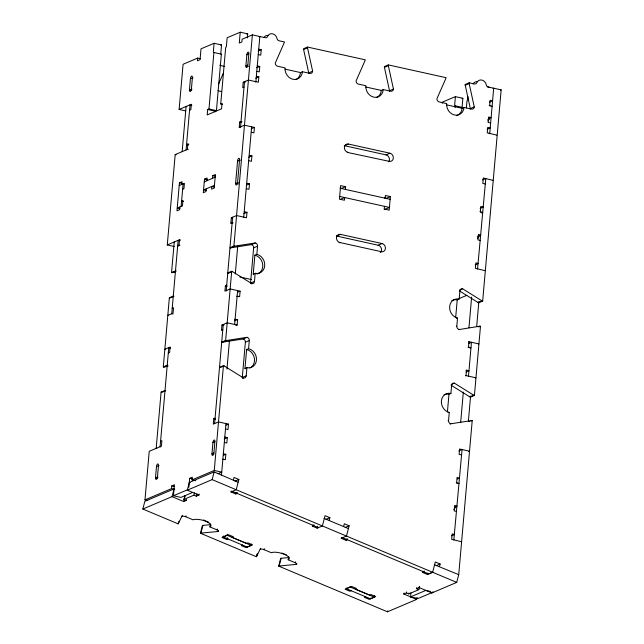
<?xml version="1.0" encoding="UTF-8"?>
<svg xmlns="http://www.w3.org/2000/svg" width="644" height="644" viewBox="0 0 644 644"><rect width="100%" height="100%" fill="white"/><g stroke="black" fill="none" stroke-linecap="round" stroke-linejoin="round"><path stroke-width="0.97" d="M147.774 500.501L144.972 499.881L149.223 451.323L161.427 446.147L161.902 440.729L160.589 441.285M174.274 246.499L167.279 244.945L175.184 154.616L187.38 149.432L188.314 149.641M185.665 110.889L179.129 109.448L183.081 64.279L197.684 58.081L200.485 58.701M161.097 392.091A2.818 2.439 67 0 1 161.797 392.365L165.725 390.699A2.818 2.439 67 0 0 165.025 390.425L161.097 392.091L156.178 448.377L156.798 448.514M167.899 366.38L164.019 366.975A2.818 2.439 67 0 1 163.302 366.935L169.356 297.737L173.276 296.071A2.818 2.439 67 0 1 173.977 296.337L170.056 298.003A2.818 2.439 67 0 0 169.356 297.737M174.862 272.219L172.278 272.621A2.818 2.439 67 0 1 171.554 272.573L174.25 241.991M181.801 184.417L182.043 181.713L179.426 182.824L176.979 210.821L179.587 209.719L179.829 207.006M182.155 151.654L186.108 106.485L186.728 106.622M156.5 466.425L155.486 478.049A1.57 0.676 -77.5 0 0 155.526 478.806L156.057 479.386A2.6 1.119 -77.5 0 0 156.685 479.064L157.265 478.073A1.57 0.676 -77.5 0 0 157.45 477.212L158.464 465.588A2.117 0.91 -77.5 0 0 157.659 463.97A2.117 0.91 -77.5 0 0 156.5 466.425L159.068 465.733M190.439 78.552L189.449 89.846A2.117 0.91 -77.5 0 0 190.254 91.464A2.117 0.91 -77.5 0 0 191.413 89.017L192.395 77.723A2.117 0.91 -77.5 0 0 191.598 76.105A2.117 0.91 -77.5 0 0 190.439 78.552L193.023 77.86M181.133 206.45L183.113 183.87M186.076 149.988L190.028 104.819L191.896 105.238M178.63 245.952L177.696 245.742L179.008 245.195L179.483 239.769L180.409 239.979M187.38 149.432L187.855 144.015L188.789 144.224M197.684 58.081L197.442 60.794L200.059 59.683L201.008 48.839L214.082 43.293L221.544 44.943L220.836 53.074A1.409 0.604 -77.5 0 0 221.367 54.152L216.432 110.615L215.12 111.171L207.658 109.52L207.183 114.938L221.568 108.836L222.043 103.418L220.731 103.974L225.674 47.511A1.409 0.604 -77.5 0 0 226.447 45.877L227.155 37.746L240.228 32.2L247.69 33.85L247.336 37.916M144.972 499.881L171.554 488.603L171.795 485.89L174.411 484.779L173.445 495.759L180.908 497.401L192.572 492.459M214.082 43.293L213.373 51.423A1.409 0.604 -77.5 0 0 213.905 52.502L208.97 108.965L207.658 109.52M206.877 180.739L207.11 178.034L204.494 179.137L203.311 192.693L205.927 191.582L206.161 188.869M215.064 111.847L215.12 111.171M212.536 178.34L212.778 175.627L215.394 174.516L214.202 188.064L211.594 189.175L211.828 186.47L214.629 187.082M188.877 487.291L189.658 478.307L192.274 477.196L192.041 479.909L195.768 480.73M240.228 32.2L239.278 43.043L241.894 41.932L242.136 39.22L252.376 34.873L265.087 37.682A2.818 2.439 67 0 0 267.59 36.394A5.643 4.87 67 0 1 272.597 33.818A5.643 4.87 67 0 1 276.968 38.471A2.818 2.439 67 0 0 279.158 40.797L284.407 41.957A2.809 2.431 67 0 1 284.229 42.705L275.318 62.967A2.818 2.439 67 0 0 277.572 66.227L285.034 67.878A9.869 8.525 67 0 0 292.907 79.284A9.869 8.525 67 0 0 302.447 71.725L309.909 73.376A2.818 2.439 67 0 0 312.638 71.21L307.534 47.857A2.818 2.439 67 0 1 307.502 47.06L365.212 59.812A2.818 2.439 67 0 1 365.043 60.568L356.132 80.83A2.818 2.439 67 0 0 358.378 84.082L365.84 85.733A9.869 8.525 67 0 0 373.721 97.147A9.869 8.525 67 0 0 383.261 89.588L390.723 91.231A2.818 2.439 67 0 0 393.444 89.073L388.348 65.72A2.818 2.439 67 0 1 388.308 64.915L446.026 77.674A2.818 2.439 67 0 1 445.857 78.423L436.938 98.685A2.818 2.439 67 0 0 439.192 101.945L446.654 103.595A9.869 8.525 67 0 0 454.535 115.002A9.869 8.525 67 0 0 464.066 107.443L471.537 109.094A2.818 2.439 67 0 0 474.258 106.936L469.162 83.575A2.818 2.431 67 0 1 469.122 82.778L474.37 83.937A2.818 2.439 67 0 0 476.874 82.649A5.643 4.87 67 0 1 481.881 80.073A5.643 4.87 67 0 1 486.252 84.726A2.818 2.439 67 0 0 488.442 87.045L501.153 89.854L482.67 301.102L478.75 302.769A2.818 2.439 67 0 1 478.049 302.503L459.905 291.193M215.064 418.165L213.76 418.721L213.285 424.138L218.509 421.925L228.467 424.122L227.992 429.54L225.505 428.993M234.633 319.255L237.604 319.601L237.137 325.019L227.179 322.821L221.955 325.035L221.48 330.461L222.784 329.905M226.696 285.187L225.392 285.743L224.917 291.16L230.149 288.947L240.099 291.144L239.624 296.562L239.133 296.771M231.8 223.388L230.866 223.186L231.341 217.769L236.565 215.547L246.515 217.744L246.99 212.327L244.503 211.771M240.172 127.633L239.238 127.432L239.713 122.006L241.959 121.66M256.36 76.274L258.848 76.821L258.373 82.239L248.423 80.041L243.191 82.263L242.716 87.681L244.028 87.125M212.939 442.476L211.924 454.101A1.57 0.676 -77.5 0 0 211.965 454.857L212.407 455.421A2.6 1.119 -77.5 0 0 213.027 455.203L213.695 454.125A1.57 0.676 -77.5 0 0 213.88 453.271L214.895 441.639A2.117 0.91 -77.5 0 0 214.098 440.029A2.117 0.91 -77.5 0 0 212.931 442.476L214.895 441.639M214.589 423.583L223.259 324.479L223.879 324.624M232.645 217.213L226.221 290.605L226.849 290.742M240.55 126.876L244.503 81.708L245.123 81.844M247.843 65.068L248.834 53.774A2.117 0.902 -77.6 0 0 248.029 52.156A2.117 0.902 -77.6 0 0 246.877 54.603L245.887 65.897A2.117 0.91 -77.5 0 0 246.684 67.515A2.117 0.91 -77.5 0 0 247.851 65.068L245.887 65.897L248.375 66.445M192.041 479.909L214.267 470.474L223.436 365.639A2.818 2.439 67 0 1 224.136 365.913L243.488 377.964A2.818 2.439 67 0 0 246.217 375.806L246.926 367.676A9.869 8.525 67 0 0 256.465 360.117A9.869 8.525 67 0 0 248.584 348.71L249.3 340.579A2.818 2.439 67 0 0 247.046 337.319L226.358 340.523A2.818 2.439 67 0 1 225.633 340.483L221.713 342.149A2.818 2.439 67 0 0 222.438 342.189L243.126 338.977L247.046 337.319M225.633 340.483L231.695 271.285A2.818 2.439 67 0 1 232.395 271.551L251.748 283.61A2.818 2.439 67 0 0 254.469 281.452L255.185 273.322A9.869 8.525 67 0 0 264.716 265.755A9.869 8.525 67 0 0 256.843 254.348L257.552 246.217A2.818 2.439 67 0 0 255.306 242.957L234.617 246.169A2.818 2.439 67 0 1 233.893 246.121L229.972 247.787A2.818 2.439 67 0 0 230.689 247.827L251.377 244.623L255.306 242.957M233.893 246.121L252.376 34.873M226.97 369.052L229.473 340.435M235.293 273.925L237.725 246.129M221.48 474.99L225.972 423.567M234.649 324.471L237.612 290.589M223.331 453.754L225.827 454.302L225.352 459.719L222.864 459.172M224.796 437.043L227.284 437.59L226.809 443.008L224.321 442.46M246.998 183.323L249.486 183.87L249.011 189.288L246.523 188.74M249.445 155.317L251.933 155.864L251.458 161.282L248.97 160.734M239.238 127.432L244.47 125.21L254.42 127.407L253.945 132.833L251.458 132.278M257.246 65.881L259.757 66.437L259.282 71.854L256.795 71.307M258.735 49.169L261.223 49.725L260.748 55.143L258.236 54.587M242.265 377.714A2.818 2.439 67 0 0 242.289 377.473L245.372 342.238A2.818 2.439 67 0 0 243.126 338.977M250.46 283.602A2.818 2.439 67 0 0 250.548 283.11L253.631 247.884A2.818 2.439 67 0 0 251.377 244.623M246.241 368.69A9.869 8.525 67 0 1 244.962 368.513L246.628 349.539L248.584 348.71M253.857 274.264A9.869 8.525 67 0 1 253.221 274.151L254.879 255.177L256.843 254.348M345.361 189.408L345.603 186.696L340.62 185.593L339.436 199.149L344.411 200.244L344.653 197.539L340.732 199.197M384.452 206.33L384.218 209.042L389.193 210.145L390.377 196.589L385.402 195.494L385.168 198.199M442.235 103.193L442.323 102.179L455.397 96.632L462.859 98.274L462.151 106.405A1.409 0.604 -77.5 0 0 462.682 107.484L455.219 105.833A1.409 0.604 -77.5 0 1 454.688 104.755L455.397 96.632M433.283 592.061L418.028 598.534L410.566 596.883L410.912 592.891M455.067 107.604L455.219 105.833M466.369 107.902L466.989 100.842A1.409 0.604 -77.5 0 0 467.761 99.208L467.987 96.672M447.411 412.039L448.965 394.257L450.929 393.428L451.637 385.297A2.818 2.439 67 0 1 454.366 383.132L473.718 395.191A2.818 2.439 67 0 0 474.419 395.464L480.472 326.267A2.818 2.439 67 0 0 479.748 326.218L458.568 329.639M455.662 317.685L457.224 299.903L459.18 299.066L459.897 290.935A2.818 2.439 67 0 1 462.617 288.778L481.97 300.837A2.818 2.439 67 0 0 482.67 301.102M416.684 587.682L416.435 588.648L419.043 587.537L431.899 592.939L456.733 582.393L458.729 574.673L472.213 420.621A2.818 2.439 67 0 0 471.497 420.58L450.808 423.784A2.818 2.439 67 0 1 448.554 420.524L449.262 412.393A9.869 8.525 67 0 1 441.39 400.987A9.869 8.525 67 0 1 450.929 393.428M459.059 329.43A2.818 2.439 67 0 1 456.813 326.17L457.522 318.039A9.869 8.525 67 0 1 449.641 306.625A9.869 8.525 67 0 1 459.18 299.066M460.645 422.706L463.326 392.116M468.961 327.667L471.641 297.077M465.523 375.814L466.006 375.605L466.481 370.179L468.969 370.735L466.031 371.982M468.011 347.358L468.502 347.148L468.977 341.723L478.927 343.928L478.436 344.138M487.83 120.887A2.117 0.91 -77.5 0 0 489.158 118.399L489.223 117.683M468.502 376.152L471.464 342.278L468.848 343.389M468.373 421.401L470.587 396.028M476.689 326.355L478.846 301.682M182.333 515.353L178.348 523.628A2.818 0.942 14.5 0 1 178.074 523.83L142.847 509.034L144.844 501.314L174.041 488.925L174.774 489.231M142.847 509.034L172.045 496.645L174.041 488.925M186.551 499.462L186.301 500.42L183.894 499.414L184.892 495.55M172.045 496.645L183.693 501.531L184.562 498.158M184.691 497.675L185.19 495.743M178.074 523.83L178.444 522.381M178.348 523.628L178.597 522.662M178.718 522.179L178.968 521.221M199.189 494.101L198.94 495.059L187.299 490.173L189.296 482.453L214.13 471.907L237.894 482.171M210.475 524.683L202.908 525.391A2.818 0.942 14.5 0 0 202.433 525.504L200.437 533.224A2.818 0.942 14.5 0 1 200.912 533.111L218.211 531.493A2.818 0.942 14.5 0 0 217.108 529.932L209.888 526.897A9.869 3.3 14.5 0 0 206.032 521.407A9.869 3.3 14.5 0 0 193.023 519.813L185.794 516.77L186.044 515.812M183.894 499.414L193.916 495.164L194.544 492.749M193.916 495.164L196.323 496.17L196.951 493.755M187.299 490.173L212.134 479.627L214.13 471.907M200.912 533.111L202.908 525.391M209.888 526.897L210.636 523.999M217.108 529.932L217.358 528.966M218.211 531.493L218.461 530.535M233.41 480.005L234.078 477.437L238.892 479.458L236.227 489.754L230.995 491.968L231.244 491.002M251.442 544.083L251.112 545.371L247.183 547.038L223.098 536.911L223.347 535.953M230.995 491.968L235.817 493.996L236.187 492.547M237.37 492.475L237.121 493.441L235.817 493.996M223.098 536.911L227.018 535.253L227.268 534.287M242.579 545.041L241.267 545.597L246.089 547.625L252.625 544.848L247.803 542.828L246.499 543.383L232.041 537.305L233.353 536.75L228.531 534.729L221.995 537.507L226.817 539.527L227.316 537.595M247.183 547.038L247.352 546.394M200.437 533.224L256.32 556.706L256.57 555.74M256.698 555.257L256.819 554.782M256.32 556.706A2.818 0.942 14.5 0 0 256.594 556.505L257.093 554.581M257.222 554.098L257.342 553.615M256.594 556.505L260.579 548.229M288.721 557.559L281.154 558.268A2.818 0.942 14.5 0 0 280.679 558.38L278.683 566.1A2.818 0.942 14.5 0 1 279.158 565.987L296.465 564.369A2.818 0.942 14.5 0 0 295.363 562.808L288.134 559.773A9.869 3.3 14.5 0 0 284.278 554.283A9.869 3.3 14.5 0 0 271.269 552.689L264.048 549.646L264.298 548.688M279.158 565.987L281.154 558.268M288.134 559.773L288.882 556.875M295.363 562.808L295.612 561.842M296.465 564.369L296.715 563.411M329.213 520.255L329.881 517.687L325.059 515.659L322.394 525.955L317.162 528.169L312.348 526.148L312.598 525.182M313.902 524.627L313.652 525.593L312.348 526.148M317.162 528.169L317.661 526.245M343.663 526.333L344.331 523.757L349.145 525.786L346.488 536.074L341.248 538.295L341.497 537.329M341.248 538.295L346.07 540.316L346.44 538.867M347.623 538.795L347.374 539.761L346.07 540.316M374.567 595.813L374.236 597.101L370.308 598.767L346.222 588.648L346.392 588.004M346.222 588.648L350.143 586.982L350.312 586.338M370.308 598.767L370.477 598.123M278.683 566.1L387.447 611.8L387.696 610.834M417.143 597.479L416.644 599.411L403.796 594.01L404.046 593.044M403.796 594.01L406.412 592.907L406.662 591.941M406.412 592.907L408.819 593.913L409.069 592.947M439.466 566.583L440.134 564.007L435.312 561.987L432.655 572.274L427.415 574.496L422.601 572.468L422.85 571.51M419.043 587.537L419.292 586.571M408.819 593.913L418.841 589.663L419.59 586.764M424.154 570.954L423.905 571.92L422.601 572.468M427.415 574.496L427.793 573.047M431.899 592.939L432.148 591.973M218.598 83.945L223.605 72.555M220.731 45.289L221.544 44.943M246.877 34.196L247.69 33.85M259.194 36.797L259.838 36.523L255.885 81.691L255.233 81.973M248.834 53.774L246.869 54.603L247.497 54.74M258.083 51.053L261.223 49.725M256.618 67.765L259.757 66.437M307.502 47.06L303.574 48.719A2.818 2.439 67 0 0 303.614 49.524L308.709 72.877A2.818 2.439 67 0 1 308.677 73.118M303.614 49.524L307.534 47.857M179.129 109.448L191.332 104.272L190.857 109.689L189.553 110.245M255.708 78.149L258.848 76.821M296.168 79.47A9.869 8.525 67 0 0 300.482 72.555L302.447 71.725M308.709 72.877L312.638 71.21M187.855 144.015L186.551 144.57L188.418 144.981M388.308 64.915L384.388 66.582A2.818 2.439 67 0 0 384.428 67.379L389.523 90.74A2.818 2.439 67 0 1 389.443 91.223M384.428 67.379L388.348 65.72M251.611 126.997L243.706 217.334M251.281 128.744L254.42 127.407M376.418 97.59A9.869 8.525 67 0 0 381.296 90.418L383.261 89.588M389.523 90.74L393.444 89.073M179.193 185.528L184.417 183.315L183.943 188.732L182.638 189.288M248.793 157.2L251.933 155.864M204.269 181.85L215.16 177.221M214.452 185.351L203.56 189.98L206.273 190.576M470.249 109.086A2.818 2.439 67 0 0 470.337 108.595L465.234 85.241A2.818 2.431 67 0 1 465.201 84.445L469.122 82.778M465.234 85.241L469.162 83.575M246.346 185.198L249.486 183.87M344.226 145.665A4.234 3.655 67 0 1 344.564 145.721L348.485 144.055L389.95 153.216A4.234 3.655 67 0 1 393.323 158.11A4.234 3.655 67 0 1 389.234 161.346L388.743 161.555M462.046 98.629L462.859 98.274M493.046 88.478L493.69 88.204L489.738 133.372L489.086 133.654M347.285 152.395L389.234 161.346M500.517 90.128L501.153 89.854M456.644 115.67A9.869 8.525 67 0 0 462.11 108.281L464.066 107.443M470.337 108.595L474.258 106.936M489.448 102.187L492.579 100.858L490.092 100.303L489.625 105.729L492.137 106.284M167.279 244.945L179.483 239.769M243.859 213.655L246.99 212.327M344.564 145.721L386.022 154.882L389.95 153.216M230.866 223.186L233.104 222.84M489.182 118.407L491.147 117.57L488.635 117.015L488.16 122.441L490.648 122.988M345.603 186.696L341.674 188.362L340.016 187.992M487.073 129.283L490.213 127.955L487.725 127.407L487.25 132.825L496.878 135.168M171.554 272.573L175.474 270.915A2.818 2.439 67 0 0 176.198 270.955L172.278 272.621M230.689 247.827L234.617 246.169M253.631 247.884L257.552 246.217M390.377 196.589L386.456 198.255L384.798 197.893M231.695 271.285L227.767 272.943A2.818 2.439 67 0 1 228.467 273.217L232.395 271.551M384.202 209.654L389.435 207.432L339.678 196.436M336.321 235.994A4.234 3.655 67 0 1 336.659 236.058L340.579 234.392L382.045 243.553A4.234 3.655 67 0 1 385.418 248.447A4.234 3.655 67 0 1 381.337 251.683L380.354 252.102M172.222 308.307L173.534 307.752L173.059 313.169L167.81 315.399L168.43 315.536M253.221 274.151L255.185 273.322M482.517 179.934L485.785 178.541L477.558 269.015M339.138 242.828L339.871 242.522L381.337 251.683M250.548 283.11L254.469 281.452M492.926 180.328L483.298 177.994L482.823 183.411L485.31 183.967M251.257 283.819L251.748 283.61M237.403 292.287L240.099 291.144M236.646 296.224L239.624 296.562M336.659 236.058L378.125 245.219L382.045 243.553M480.158 208.334L483.298 206.998L480.81 206.45L480.335 211.868L482.823 212.415L481.519 212.971M234.666 320.849L237.604 319.601M168.309 353.017L169.622 352.461L170.097 347.044L164.848 349.273L165.468 349.41M235.905 325.542L237.137 325.019M163.302 366.935L167.223 365.269A2.818 2.439 67 0 0 167.947 365.317L164.019 366.975M222.438 342.189L226.358 340.523M477.55 238.328A2.117 0.91 -77.5 0 0 478.886 235.833L480.851 235.004L478.363 234.456L477.888 239.874L480.376 240.421M245.372 342.238L249.3 340.579M223.436 365.639L219.515 367.305A2.818 2.439 67 0 1 220.216 367.571L224.136 365.913M475.224 264.789L478.355 263.46L475.868 262.905L475.393 268.331L485.021 270.665M244.962 368.513L246.926 367.676M242.289 377.473L246.217 375.806M242.506 378.382L243.488 377.964M459.43 290.13L462.617 288.778M459.405 291.144L459.897 290.935M459.22 298.542L466.876 295.29M478.049 302.503L481.97 300.837M456.54 318.458L457.522 318.039M456.322 326.379L456.813 326.17M226.108 425.121L228.467 424.122M478.275 326.846L479.748 326.218M479.249 326.782L480.472 326.267M224.144 438.918L227.284 437.59M468.486 341.932L468.977 341.723M213.913 452.933L211.948 453.762L213.816 454.181M470.007 348.114L470.989 347.696L468.502 347.148M223.468 455.3L225.827 454.302M218.026 473.702L221.729 472.124L214.267 470.474M465.99 370.389L466.481 370.179M173.445 495.759L187.807 489.665M451.178 384.484L454.366 383.132M451.146 385.506L451.637 385.297M183.693 501.531L186.301 500.42M475.473 378.012L475.964 377.803L466.006 375.605M234.971 481.124L238.892 479.458M451.653 385.555L469.79 396.857L473.718 395.191M474.419 395.464L470.49 397.131A2.818 2.439 67 0 1 469.79 396.857M448.779 412.603L449.262 412.393M448.063 420.733L448.554 420.524M450.067 424.098L450.808 423.784M469.291 421.514L469.774 421.305M470.756 420.886L471.497 420.58M471.722 420.83L472.213 420.621M226.817 539.527L228.121 538.972M458.786 450.945L462.054 449.56L453.827 540.034M468.542 451.621L469.524 451.211L459.591 448.997L459.116 454.423L461.603 454.97M324.061 518.372L348.154 528.491M325.953 519.346L329.881 517.687M457.232 479.007L459.591 478.009L457.103 477.454L456.628 482.879L459.116 483.427M345.224 527.444L349.145 525.786M453.738 509.332A2.117 0.91 -77.5 0 0 455.155 506.852L457.135 506.007L454.648 505.459L454.173 510.877L456.66 511.433M451.508 535.8L454.648 534.464L452.16 533.916L451.686 539.334L461.289 541.685M351.246 590.701L349.942 591.256L345.12 589.236L351.656 586.459L356.478 588.487L355.174 589.043L369.624 595.112L370.928 594.557L375.75 596.577L369.213 599.355L364.391 597.334L365.703 596.779M434.314 564.691L458.737 574.681M436.213 565.674L440.134 564.007M432.655 572.274L428.727 573.941L342.568 537.74M410.566 596.883L425.813 590.411L430.482 591.442M387.447 611.8L416.644 599.411M196.323 496.17L198.94 495.059M487.146 86.771L489.005 87.181M465.201 84.445L466.184 84.662M213.905 52.502L221.367 54.152M285.002 69.133L300.482 72.555M365.816 86.996L381.296 90.418M446.63 104.859L462.11 108.281M487.822 119.365L489.062 119.647M224.37 66.372L220.763 65.575A2.818 2.439 67 0 1 219.862 65.181M243.191 82.263L245.058 82.674M221.198 91.456L219.169 91.005A2.818 2.439 67 0 1 218.058 90.45M192.033 89.154L189.449 89.846L191.308 90.257M220.731 103.974L222.599 104.384M208.97 108.965L216.432 110.615M239.713 122.006L241.114 122.32M240.478 160.123L237.588 160.75L235.607 183.331A2.117 0.91 -77.5 0 0 236.412 184.949A2.117 0.91 -77.5 0 0 237.572 182.502L239.544 159.921A2.117 0.91 -77.5 0 0 238.747 158.303A2.117 0.91 -77.5 0 0 237.588 160.75L238.522 160.96M340.386 188.306L390.143 199.302M175.184 154.616L176.11 154.818M212.778 175.627L215.571 176.247M238.505 182.711L235.607 183.331L238.409 183.951M478.886 235.833L479.82 236.042M477.389 236.767L478.79 237.081M204.494 179.137L207.296 179.757M179.426 182.824L182.228 183.435M183.476 201.443L181.608 201.033L182.92 200.477L182.445 205.895L177.213 208.117L180.014 208.737M231.341 217.769L232.734 218.075M179.982 240.727L178.171 240.325L171.731 313.733L172.978 314.006M179.008 245.195L179.942 245.396M239.858 276.976L251.611 279.577M225.392 285.743L227.26 286.153M221.955 325.035L223.822 325.453M170.636 348.018L168.768 347.607L160.098 446.711L160.718 446.847M213.76 418.721L215.619 419.131M455.155 506.852L456.089 507.053M189.658 478.307L192.459 478.927M158.078 477.027L155.494 477.719L157.361 478.138M171.795 485.89L174.596 486.51M171.554 488.603L174.355 489.215M212.134 479.627L456.733 582.393M232.307 491.412L318.474 527.621M189.296 482.453L190.02 482.759M416.435 588.648L418.841 589.663M203.504 519.933L204.559 520.376M206.668 521.262L207.722 521.704M204.993 520.746L208.817 522.356M281.935 553.075L286.725 555.088M227.018 535.253L251.112 545.371M350.143 586.982L374.236 597.101M378.125 245.219A4.234 3.655 67 0 1 381.216 248.077A4.234 3.655 67 0 1 380.693 252.198M339.871 242.522A4.234 3.655 67 0 1 336.49 237.628A4.234 3.655 67 0 1 340.579 234.392M347.776 152.185A4.234 3.655 67 0 1 344.395 147.299A4.234 3.655 67 0 1 348.485 144.055M386.022 154.882A4.234 3.655 67 0 1 389.121 157.74A4.234 3.655 67 0 1 388.598 161.861M451.726 300.7A9.869 8.525 67 0 1 457.224 299.903M444.022 394.772A9.869 8.525 67 0 1 448.965 394.257M254.879 255.177A9.869 8.525 67 0 1 262.728 264.483A9.869 8.525 67 0 1 256.996 274.07M246.628 349.539A9.869 8.525 67 0 1 254.372 358.136A9.869 8.525 67 0 1 249.904 367.998M263.831 37.722A5.643 4.87 67 0 1 268.307 35.42M473.115 83.978A5.643 4.87 67 0 1 477.22 81.635M456.242 482.694A2.117 0.91 -77.5 0 1 457.103 483.378M489.166 105.6A2.117 0.918 -77.3 0 1 490.052 105.906M480.062 211.635A2.117 0.91 -77.5 0 1 480.802 212.206M260.329 549.195A2.818 0.942 14.5 0 1 264.048 549.646M182.083 516.319A2.818 0.942 14.5 0 1 185.794 516.77"/></g></svg>
